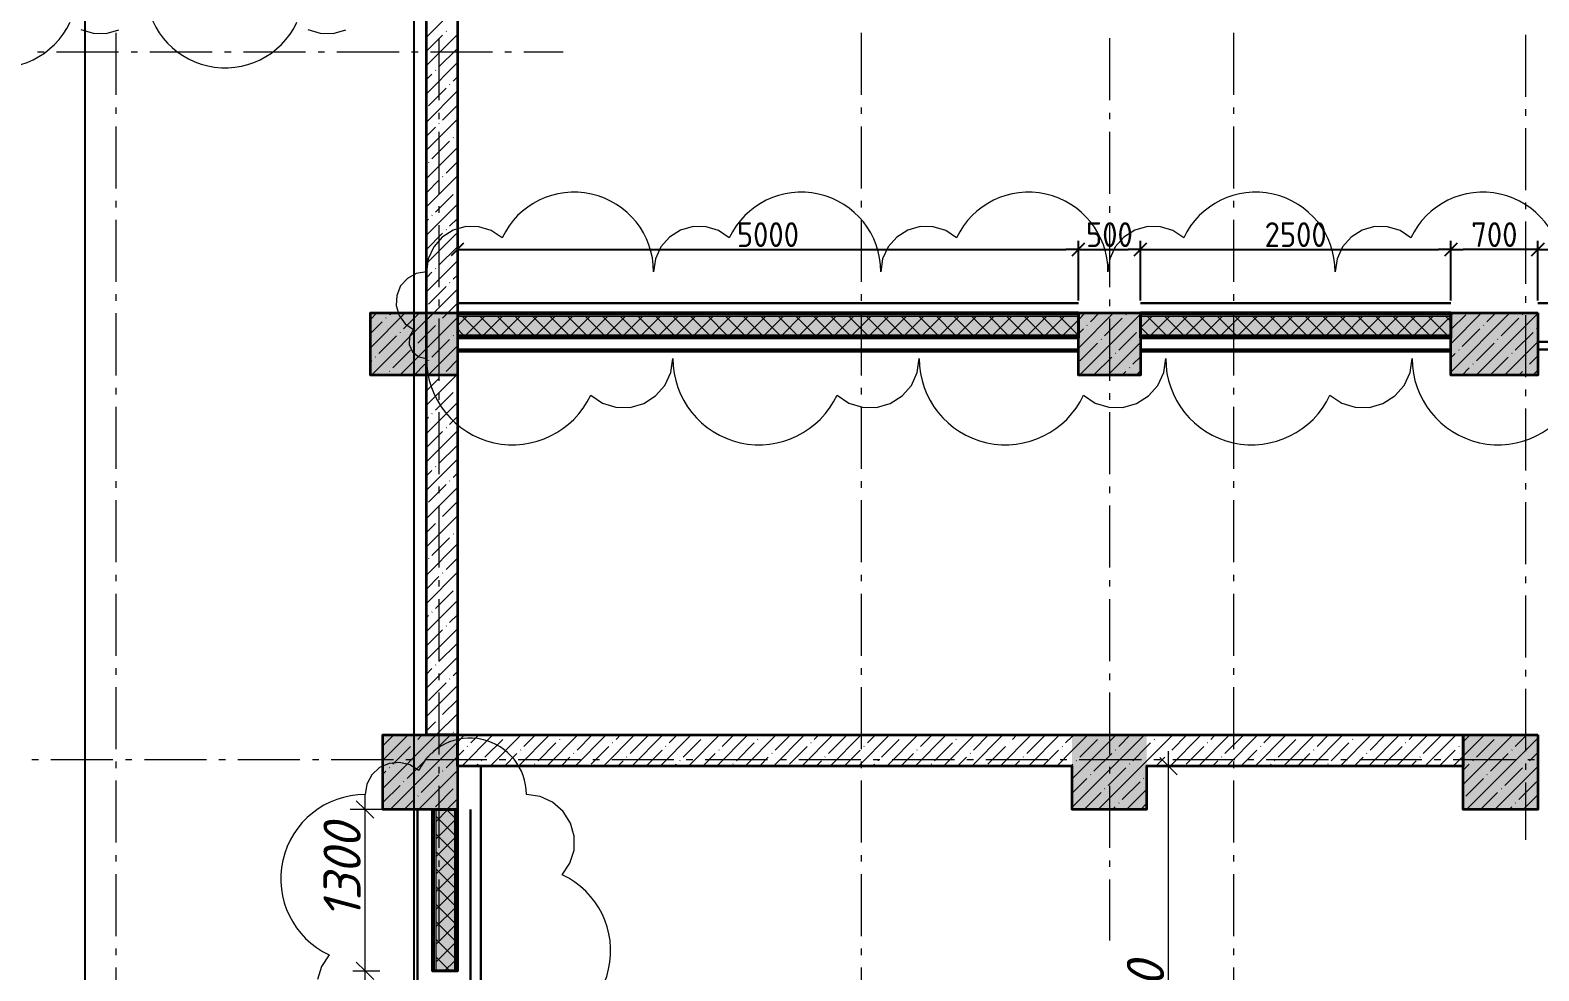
# Model space of a CAD drawing. Header units: millimetres. Extents: x -81576 to 1046824, y -248937 to 691537.
# Drawn here: x 120095 to 132244, y 662641 to 670219 of the extents above; entities that cross this region are included whole.
import ezdxf

# ---------------------------------------------------------------- set-up
doc = ezdxf.new("R2010")
doc.units = ezdxf.units.MM
for name, color, linetype, lineweight in [('0)', 6, 'Continuous', 30), ('0) расчет', 172, 'Continuous', 30), ('0) факт', 80, 'Continuous', 30), ('0.2) Шпаклевка подвала и баз и фин', 5, 'Continuous', 30)]:
    doc.layers.add(name, color=color, linetype=linetype, lineweight=lineweight)
doc.layers.add('PDF _Геометрия', color=7, linetype='Continuous', true_color=0x1d1d1d)
doc.layers.add('PDF _Сплошная заливка', color=7, linetype='Continuous', true_color=0xffffff)
doc.layers.add('PDF _Текст', color=7, linetype='Continuous')
doc.styles.add('PDF ISOCPEUR Italic', font='isocpeui.ttf')
doc.styles.add('СПДС', font='isocpeur.ttf', dxfattribs={"width": 0.9})
doc.dimstyles.new('Размера А3', dxfattribs={"dimtxt": 200, "dimasz": 100, "dimexe": 70, "dimexo": 100, "dimgap": 20, "dimtad": 1, "dimdec": 0, "dimrnd": 10, "dimzin": 0, "dimdsep": 46, "dimtxsty": 'СПДС', "dimblk": 'ARROWHEAD_6', "dimcen": 1, "dimclrd": 256, "dimclre": 256, "dimclrt": 256, "dimazin": 0, "dimtfac": 1, "dimtdec": 0, "dimtmove": 2, "dimatfit": 3, "dimfxl": 1, "dimtolj": 1, "dimtzin": 0, "dimarcsym": 0})

# ---------------------------------------------------------------- blocks, each defined once
blk = doc.blocks.new('ARROWHEAD_6')
at = {"color": 0, "linetype": 'Continuous'}
for p, q in [((0, 0), (-1, 0)), ((-0.5, -0.5), (0.5, 0.5))]:
    blk.add_line(p, q, dxfattribs=at)
blk = doc.blocks.new('*D2378')
at = {"lineweight": -2, "transparency": 16777216}
for p, q in [((123536, 668041), (123536, 668522)), ((123636, 668452), (128436, 668452)), ((128536, 668041), (128536, 668522))]:
    blk.add_line(p, q, dxfattribs=at)
at = {"layer": 'Defpoints', "color": 0, "transparency": 16777216}
for p in [(128536, 668452), (123536, 667941), (128536, 667941)]:
    blk.add_point(p, dxfattribs=at)
at = {"lineweight": -2, "transparency": 16777216, "xscale": 100, "yscale": 100, "zscale": 100, "rotation": 180}
blk.add_blockref('ARROWHEAD_6', (123536, 668452), dxfattribs=at)
at = {"lineweight": -2, "transparency": 16777216, "xscale": 100, "yscale": 100, "zscale": 100}
blk.add_blockref('ARROWHEAD_6', (128536, 668452), dxfattribs=at)
at = {"transparency": 16777216, "insert": (126036, 668572), "char_height": 200, "attachment_point": 5, "style": 'СПДС'}
blk.add_mtext('\\A1;5000', dxfattribs=at)
blk = doc.blocks.new('*D2379')
at = {"lineweight": -2, "transparency": 16777216}
for p, q in [((128536, 668041), (128536, 668522)), ((128636, 668452), (128936, 668452)), ((129036, 668041), (129036, 668522))]:
    blk.add_line(p, q, dxfattribs=at)
at = {"layer": 'Defpoints', "color": 0, "transparency": 16777216}
for p in [(129036, 668452), (128536, 667941), (129036, 667941)]:
    blk.add_point(p, dxfattribs=at)
at = {"lineweight": -2, "transparency": 16777216, "xscale": 100, "yscale": 100, "zscale": 100, "rotation": 180}
blk.add_blockref('ARROWHEAD_6', (128536, 668452), dxfattribs=at)
at = {"lineweight": -2, "transparency": 16777216, "xscale": 100, "yscale": 100, "zscale": 100}
blk.add_blockref('ARROWHEAD_6', (129036, 668452), dxfattribs=at)
at = {"transparency": 16777216, "insert": (128786, 668572), "char_height": 200, "attachment_point": 5, "style": 'СПДС'}
blk.add_mtext('\\A1;500', dxfattribs=at)
blk = doc.blocks.new('*D2380')
at = {"lineweight": -2, "transparency": 16777216}
for p, q in [((129036, 668041), (129036, 668522)), ((129136, 668452), (131436, 668452)), ((131536, 668041), (131536, 668522))]:
    blk.add_line(p, q, dxfattribs=at)
at = {"layer": 'Defpoints', "color": 0, "transparency": 16777216}
for p in [(131536, 668452), (129036, 667941), (131536, 667941)]:
    blk.add_point(p, dxfattribs=at)
at = {"lineweight": -2, "transparency": 16777216, "xscale": 100, "yscale": 100, "zscale": 100, "rotation": 180}
blk.add_blockref('ARROWHEAD_6', (129036, 668452), dxfattribs=at)
at = {"lineweight": -2, "transparency": 16777216, "xscale": 100, "yscale": 100, "zscale": 100}
blk.add_blockref('ARROWHEAD_6', (131536, 668452), dxfattribs=at)
at = {"transparency": 16777216, "insert": (130286, 668572), "char_height": 200, "attachment_point": 5, "style": 'СПДС'}
blk.add_mtext('\\A1;2500', dxfattribs=at)
blk = doc.blocks.new('*D2381')
at = {"lineweight": -2, "transparency": 16777216}
for p, q in [((131536, 668041), (131536, 668522)), ((132136, 668452), (131636, 668452)), ((132236, 668041), (132236, 668522))]:
    blk.add_line(p, q, dxfattribs=at)
at = {"layer": 'Defpoints', "color": 0, "transparency": 16777216}
for p in [(131536, 668452), (131536, 667941), (132236, 667941)]:
    blk.add_point(p, dxfattribs=at)
at = {"lineweight": -2, "transparency": 16777216, "xscale": 100, "yscale": 100, "zscale": 100, "rotation": 180}
blk.add_blockref('ARROWHEAD_6', (131536, 668452), dxfattribs=at)
at = {"lineweight": -2, "transparency": 16777216, "xscale": 100, "yscale": 100, "zscale": 100}
blk.add_blockref('ARROWHEAD_6', (132236, 668452), dxfattribs=at)
at = {"transparency": 16777216, "insert": (131886, 668572), "char_height": 200, "attachment_point": 5, "style": 'СПДС'}
blk.add_mtext('\\A1;700', dxfattribs=at)
blk = doc.blocks.new('*D2382')
at = {"lineweight": -2, "transparency": 16777216}
for p, q in [((132236, 668041), (132236, 668522)), ((135736, 668452), (132336, 668452)), ((135836, 668041), (135836, 668522))]:
    blk.add_line(p, q, dxfattribs=at)
at = {"layer": 'Defpoints', "color": 0, "transparency": 16777216}
for p in [(132236, 668452), (132236, 667941), (135836, 667941)]:
    blk.add_point(p, dxfattribs=at)
at = {"lineweight": -2, "transparency": 16777216, "xscale": 100, "yscale": 100, "zscale": 100, "rotation": 180}
blk.add_blockref('ARROWHEAD_6', (132236, 668452), dxfattribs=at)
at = {"lineweight": -2, "transparency": 16777216, "xscale": 100, "yscale": 100, "zscale": 100}
blk.add_blockref('ARROWHEAD_6', (135836, 668452), dxfattribs=at)
at = {"transparency": 16777216, "insert": (134036, 668572), "char_height": 200, "attachment_point": 5, "style": 'СПДС'}
blk.add_mtext('\\A1;3600', dxfattribs=at)

msp = doc.modelspace()

# ---------------------------------------------------------------- hatches: boundary and pattern name
at = {"layer": '0)', "transparency": 33554559}
for points in [[(128536, 667928.3), (128536, 667940.8), (123536, 667940.8), (123536, 667928.3)], [(128536, 667915.8), (128536, 667928.3), (123536, 667928.3), (123536, 667915.8)], [(128536, 667765.8), (128536, 667915.8), (123536, 667915.8), (123536, 667765.8)], [(131536, 667928.3), (131536, 667940.8), (129036, 667940.8), (129036, 667928.3)], [(131536, 667915.8), (131536, 667928.3), (129036, 667928.3), (129036, 667915.8)], [(131536, 667765.8), (131536, 667915.8), (129036, 667915.8), (129036, 667765.8)], [(128536, 667753.3), (128536, 667765.8), (123536, 667765.8), (123536, 667753.3)], [(128536, 667740.8), (128536, 667753.3), (123536, 667753.3), (123536, 667740.8)], [(129036, 667753.3), (131536, 667753.3), (131536, 667765.8), (129036, 667765.8)], [(131536, 667740.8), (131536, 667753.3), (129036, 667753.3), (129036, 667740.8)], [(123336, 662641.1), (123348.5, 662641.1), (123348.5, 663941.1), (123336, 663941.1)], [(123361, 662641.1), (123511, 662641.1), (123511, 663941.1), (123361, 663941.1)]]:
    msp.add_hatch(color=256, dxfattribs=at).paths.add_polyline_path(points)
at = {"layer": 'PDF _Сплошная заливка', "true_color": 0x636466, "transparency": 33554559}
for points in [[(122836, 667440.8), (123536, 667440.8), (123536, 667940.8), (122836, 667940.8)], [(128536, 667440.8), (129036, 667440.8), (129036, 667940.8), (128536, 667940.8)], [(131536, 667440.8), (132236, 667440.8), (132236, 667940.8), (131536, 667940.8)], [(122936, 663941.1), (123536, 663941.1), (123536, 664541.1), (122936, 664541.1)], [(128486, 663941.1), (129086, 663941.1), (129086, 664541.1), (128486, 664541.1)], [(131636, 663941.1), (132236, 663941.1), (132236, 664541.1), (131636, 664541.1)]]:
    msp.add_hatch(color=251, dxfattribs=at).paths.add_polyline_path(points)

# ---------------------------------------------------------------- linework, layer by layer
for points in [[(120536, 652191.1), (113350.8, 652191.1), (113350.8, 682240), (120536, 682240)], [(123187.6, 674513.1), (120536, 674513.1), (120536, 659941.1), (123187.6, 659941.1)]]:
    msp.add_lwpolyline(points, close=True)
at = {"layer": '0)', "lineweight": 40}
msp.add_lwpolyline([(123536, 667940.8), (128536, 667940.8), (128536, 667740.8), (123536, 667740.8)], dxfattribs=at)
at = {"layer": '0)', "lineweight": 9}
for points in [[(123536, 667928.3), (128536, 667928.3)], [(123536, 667915.8), (128536, 667915.8)], [(127675.2, 667915.8), (127825.2, 667765.8)], [(127858.2, 667915.8), (127708.2, 667765.8)], [(127816.7, 667915.8), (127966.7, 667765.8)], [(127999.6, 667915.8), (127849.6, 667765.8)], [(127958.1, 667915.8), (128108.1, 667765.8)], [(129036, 667928.3), (131536, 667928.3)], [(129036, 667915.8), (131536, 667915.8)], [(130645.1, 667915.8), (130795.1, 667765.8)], [(130828, 667915.8), (130678, 667765.8)], [(130786.5, 667915.8), (130936.5, 667765.8)], [(130969.4, 667915.8), (130819.4, 667765.8)], [(123536, 667765.8), (128536, 667765.8)], [(123536, 667740.8), (123536, 667753.3), (128536, 667753.3)], [(129036, 667765.8), (131536, 667765.8)], [(129036, 667753.3), (131536, 667753.3)], [(123348.5, 663941.1), (123348.5, 662641.1)], [(123361, 663941.1), (123361, 662641.1)], [(123511, 663941.1), (123511, 662641.1)], [(123523.5, 663941.1), (123523.5, 662641.1)], [(123511, 663427.2), (123361, 663277.2)], [(123386, 663377.8), (123386, 662886.2)], [(123361, 663320.5), (123511, 663170.5)], [(123511, 663285.7), (123361, 663135.7)], [(123361, 663179), (123511, 663029)], [(123511, 663144.3), (123361, 662994.3)], [(123361, 663037.6), (123511, 662887.6)], [(123511, 663002.9), (123361, 662852.9)], [(123361, 662896.2), (123511, 662746.2)], [(123511, 662861.5), (123361, 662711.5)], [(123361, 662754.8), (123474.7, 662641.1)], [(123511, 662720.1), (123432, 662641.1)]]:
    msp.add_lwpolyline(points, dxfattribs=at)
at = {"layer": '0)', "lineweight": 40}
for points in [[(129036, 667740.8), (129036, 667940.8), (131536, 667940.8), (131536, 667740.8)], [(123336, 663941.1), (123536, 663941.1), (123536, 662641.1), (123336, 662641.1)]]:
    msp.add_lwpolyline(points, close=True, dxfattribs=at)
at = {"layer": '0) расчет', "color": 1, "lineweight": 9}
for points in [[(119197.9, 670555.2, 0.8010903), (120416.2, 670282.8)], [(121025.3, 670555.2, 0.8010913), (122243.5, 670282.8)], [(132433.8, 668273.6, 0.80109), (131214.1, 668546.4), (131126.7, 668604.4), (131026.5, 668635.2), (130921.6, 668636.3), (130820.7, 668607.7), (130732.1, 668551.6), (130663.1, 668472.7), (130619.2, 668377.4), (130604.2, 668273.6, 0.8010896), (129384.5, 668546.4), (129297.1, 668604.4), (129196.9, 668635.2), (129092.1, 668636.3), (128991.2, 668607.7), (128902.6, 668551.6), (128833.5, 668472.7), (128789.7, 668377.4), (128774.7, 668273.6, 0.8010896), (127555, 668546.4), (127467.6, 668604.4), (127367.4, 668635.2), (127262.5, 668636.3), (127161.6, 668607.7), (127073, 668551.6), (127004, 668472.7), (126960.1, 668377.4), (126945.1, 668273.6, 0.8010896), (125725.4, 668546.4), (125638, 668604.4), (125537.8, 668635.2), (125432.9, 668636.3), (125332.1, 668607.7), (125243.5, 668551.6), (125174.4, 668472.7), (125130.6, 668377.4), (125115.5, 668273.6, 0.8010896), (123895.8, 668546.4), (123808.5, 668604.4), (123708.2, 668635.2), (123603.4, 668636.3), (123502.5, 668607.7), (123413.9, 668551.6), (123344.9, 668472.7), (123301, 668377.4), (123286, 668273.6), (123204.8, 668259.8), (123132.8, 668219.9), (123078.1, 668158.3), (123046.9, 668082.1), (123042.7, 667999.9), (123066, 667920.9), (123114.1, 667854.1), (123181.6, 667807), (123151, 667750.9), (123148.5, 667687.1), (123174.6, 667628.9), (123223.8, 667588.2), (123286, 667573.6, 0.8010874), (124609, 667277.8), (124703.7, 667214.9), (124812.5, 667181.5), (124926.2, 667180.2), (125035.6, 667211.3), (125131.7, 667272.2), (125206.6, 667357.8), (125254.2, 667461.1), (125270.5, 667573.6, 0.8010881), (126593.5, 667277.8), (126688.2, 667214.9), (126796.9, 667181.5), (126910.7, 667180.2), (127020.1, 667211.3), (127116.2, 667272.2), (127191.1, 667357.8), (127238.7, 667461.1), (127255, 667573.6, 0.8010874), (128577.9, 667277.8), (128672.7, 667214.9), (128781.4, 667181.5), (128895.2, 667180.2), (129004.6, 667211.3), (129100.7, 667272.2), (129175.6, 667357.8), (129223.1, 667461.1), (129239.4, 667573.6, 0.8010881), (130562.4, 667277.8), (130657.2, 667214.9), (130765.9, 667181.5), (130879.6, 667180.2), (130989, 667211.3), (131085.2, 667272.2), (131160.1, 667357.8), (131207.6, 667461.1), (131223.9, 667573.6, 0.8010872), (132546.9, 667277.8)], [(124091.7, 662123.6, 0.8010899), (124380.5, 663415.3), (124441.9, 663507.8), (124474.6, 663613.9), (124475.8, 663725), (124445.4, 663831.8), (124386, 663925.6), (124302.5, 663998.8), (124201.6, 664045.2), (124091.7, 664061.1, 0.8010898), (123225, 664254.9), (123153.2, 664300.5), (123070.5, 664320.4), (122985.8, 664312.6), (122908.1, 664277.9), (122845.8, 664220), (122805.6, 664145), (122791.7, 664061.1, 0.8010867), (122502.8, 662769.4), (122441.4, 662676.9), (122408.8, 662570.8)]]:
    msp.add_lwpolyline(points, format="xyb", dxfattribs=at)
for points in [[(120503.4, 670224.9), (120603.5, 670194.1), (120708.3, 670193), (120809, 670221.6)], [(122330.7, 670224.9), (122430.8, 670194.1), (122535.6, 670193), (122636.3, 670221.6)]]:
    msp.add_lwpolyline(points, dxfattribs=at)
at = {"layer": '0) расчет'}
for points in [[(123536, 667631.3), (128536, 667631.3)], [(129036, 667631.3), (131536, 667631.3)], [(132236, 667708.7), (135836.2, 667708.7), (135836.2, 664541.1), (138486, 664541.1)], [(123724.9, 659941.1), (123724.9, 664291.1)]]:
    msp.add_lwpolyline(points, dxfattribs=at)
at = {"layer": '0) факт'}
for points in [[(123536, 667631.3), (128536, 667631.3)], [(129036, 667631.3), (131536, 667631.3)], [(132236, 667708.7), (135836.2, 667708.7), (135836.2, 664541.1), (138486, 664541.1)], [(123724.9, 659941.1), (123724.9, 664291.1)]]:
    msp.add_lwpolyline(points, dxfattribs=at)
at = {"layer": '0.2) Шпаклевка подвала и баз и фин'}
for p, q in [((135836.2, 668018.6), (132236, 668018.6)), ((135569.2, 667646.6), (132236, 667646.6))]:
    msp.add_line(p, q, dxfattribs=at)
for points in [[(128536, 668018.6), (123536, 668018.6)], [(131536, 668018.6), (129036, 668018.6)], [(128536, 667646.6), (123536, 667646.6)], [(131536, 667646.6), (129036, 667646.6)], [(123213.8, 663941.1), (123213.8, 659941.1)], [(123640.7, 663941.1), (123640.7, 659941.1)]]:
    msp.add_lwpolyline(points, dxfattribs=at)
at = {"layer": 'PDF _Геометрия', "color": 7, "lineweight": 35}
for points in [[(123536, 667740.8), (123536, 664541.1), (123286, 664541.1), (123286, 674491.1), (120966, 674491.1), (120966, 674741.1), (120966, 682191.1), (105386, 682191.1)], [(123536, 672941.1), (123536, 667940.8), (123536, 667440.8), (122836, 667440.8), (122836, 667940.8), (123536, 667940.8)]]:
    msp.add_lwpolyline(points, dxfattribs=at)
at = {"layer": 'PDF _Геометрия', "lineweight": 9}
for points in [[(123536, 670413.6), (123286, 670163.6)], [(123536, 670185.5), (123286, 669935.5)], [(123415.7, 670179.3), (123286, 670049.6)], [(123446.6, 670210.2), (123444.2, 670207.8)], [(123529.7, 670065.2), (123387.2, 669922.7)], [(123536, 669957.4), (123286, 669707.4)], [(123330.1, 669865.6), (123286, 669821.5)], [(123361, 669896.5), (123358.7, 669894.2)], [(123475.1, 669782.5), (123472.7, 669780.1)], [(123536, 669843.4), (123501.2, 669808.6)], [(123536, 669729.3), (123286, 669479.3)], [(123444.2, 669751.6), (123301.6, 669609)], [(123536, 669615.3), (123415.7, 669495)], [(123536, 669501.2), (123286, 669251.2)], [(123358.7, 669438), (123286, 669365.3)], [(123389.5, 669468.8), (123387.2, 669466.5)], [(123472.7, 669323.9), (123330.1, 669181.3)], [(123503.6, 669354.8), (123501.2, 669352.4)], [(123536, 669387.2), (123529.7, 669380.9)], [(123536, 669273.1), (123286, 669023.1)], [(123304, 669155.2), (123301.6, 669152.8)], [(123536, 669159.1), (123444.2, 669067.3)], [(123536, 669045.1), (123286, 668795.1)], [(123387.2, 669010.3), (123286, 668909.1)], [(123418, 669041.2), (123415.7, 669038.8)], [(123532.1, 668927.1), (123529.7, 668924.7)], [(123536, 668817), (123286, 668567)], [(123501.2, 668896.2), (123358.7, 668753.7)], [(123301.6, 668696.6), (123286, 668681)], [(123332.5, 668727.5), (123330.1, 668725.1)], [(123536, 668702.9), (123472.7, 668639.6)], [(123536, 668588.9), (123286, 668338.9)], [(123415.7, 668582.6), (123286, 668452.9)], [(123446.6, 668613.5), (123444.2, 668611.1)], [(123529.7, 668468.5), (123387.2, 668326)], [(123536, 668360.8), (123286, 668110.8)], [(123330.1, 668268.9), (123286, 668224.8)], [(123361, 668299.8), (123358.7, 668297.5)], [(123536, 668246.7), (123501.2, 668211.9)], [(123536, 668132.7), (123286, 667882.7)], [(123444.2, 668154.9), (123301.6, 668012.3)], [(123475.1, 668185.8), (123472.7, 668183.4)], [(123536, 668018.6), (123415.7, 667898.3), (123458.1, 667940.8)], [(122887.9, 667940.8), (122836, 667888.9)], [(123116, 667940.8), (122836, 667660.8)], [(122931, 667869.8), (122836, 667774.8)], [(123344.1, 667940.8), (122844.1, 667440.8)], [(122961.8, 667900.7), (122959.5, 667898.3)], [(123002, 667940.8), (122988, 667926.8)], [(123072.2, 667440.8), (123536, 667904.6), (123286, 667654.6)], [(123230.1, 667940.8), (123102, 667812.8)], [(123216.1, 667698.7), (123358.7, 667841.3), (123286, 667768.6)], [(123615.5, 667915.8), (123536, 667836.2)], [(123574, 667915.8), (123724, 667765.8)], [(123757, 667915.8), (123607, 667765.8)], [(123715.4, 667915.8), (123865.5, 667765.8)], [(123898.4, 667915.8), (123748.4, 667765.8)], [(123856.9, 667915.8), (124006.9, 667765.8)], [(124039.8, 667915.8), (123889.8, 667765.8)], [(123998.3, 667915.8), (124148.3, 667765.8)], [(124181.2, 667915.8), (124031.2, 667765.8)], [(124139.7, 667915.8), (124289.7, 667765.8)], [(124322.6, 667915.8), (124172.6, 667765.8)], [(124281.1, 667915.8), (124431.1, 667765.8)], [(124464.1, 667915.8), (124314.1, 667765.8)], [(124422.6, 667915.8), (124572.6, 667765.8)], [(124605.5, 667915.8), (124455.5, 667765.8)], [(124564, 667915.8), (124714, 667765.8)], [(124746.9, 667915.8), (124596.9, 667765.8)], [(124705.4, 667915.8), (124855.4, 667765.8)], [(124888.3, 667915.8), (124738.3, 667765.8)], [(124846.8, 667915.8), (124996.8, 667765.8)], [(125029.7, 667915.8), (124879.7, 667765.8)], [(124988.2, 667915.8), (125138.2, 667765.8)], [(125171.2, 667915.8), (125021.2, 667765.8)], [(125129.7, 667915.8), (125279.7, 667765.8)], [(125312.6, 667915.8), (125162.6, 667765.8)], [(125271.1, 667915.8), (125421.1, 667765.8)], [(125454, 667915.8), (125304, 667765.8)], [(125412.5, 667915.8), (125562.5, 667765.8)], [(125595.4, 667915.8), (125445.4, 667765.8)], [(125553.9, 667915.8), (125703.9, 667765.8)], [(125736.9, 667915.8), (125586.9, 667765.8)], [(125695.3, 667915.8), (125845.4, 667765.8)], [(125878.3, 667915.8), (125728.3, 667765.8)], [(125836.8, 667915.8), (125986.8, 667765.8)], [(126019.7, 667915.8), (125869.7, 667765.8)], [(125978.2, 667915.8), (126128.2, 667765.8)], [(126161.1, 667915.8), (126011.1, 667765.8)], [(126119.6, 667915.8), (126269.6, 667765.8)], [(126302.5, 667915.8), (126152.5, 667765.8)], [(126261, 667915.8), (126411, 667765.8)], [(126444, 667915.8), (126294, 667765.8)], [(126402.5, 667915.8), (126552.5, 667765.8)], [(126585.4, 667915.8), (126435.4, 667765.8)], [(126543.9, 667915.8), (126693.9, 667765.8)], [(126726.8, 667915.8), (126576.8, 667765.8)], [(126685.3, 667915.8), (126835.3, 667765.8)], [(126868.2, 667915.8), (126718.2, 667765.8)], [(126826.7, 667915.8), (126976.7, 667765.8)], [(127009.6, 667915.8), (126859.6, 667765.8)], [(126968.1, 667915.8), (127118.1, 667765.8)], [(127151.1, 667915.8), (127001.1, 667765.8)], [(127109.6, 667915.8), (127259.6, 667765.8)], [(127292.5, 667915.8), (127142.5, 667765.8)], [(127251, 667915.8), (127401, 667765.8)], [(127433.9, 667915.8), (127283.9, 667765.8)], [(127392.4, 667915.8), (127542.4, 667765.8)], [(127575.3, 667915.8), (127425.3, 667765.8)], [(127533.8, 667915.8), (127683.8, 667765.8)], [(127716.8, 667915.8), (127566.8, 667765.8)], [(128141, 667915.8), (127991, 667765.8)], [(128099.5, 667915.8), (128249.5, 667765.8)], [(128282.4, 667915.8), (128132.4, 667765.8)], [(128240.9, 667915.8), (128390.9, 667765.8)], [(128423.9, 667915.8), (128273.9, 667765.8)], [(128382.4, 667915.8), (128532.4, 667765.8)], [(128536, 667886.5), (128415.3, 667765.8)], [(128523.8, 667915.8), (128536, 667903.5)], [(128590.4, 667940.8), (128536, 667886.4)], [(128818.5, 667940.8), (128536, 667658.3)], [(129036, 667930.2), (128546.6, 667440.8)], [(128607.3, 667843.6), (128604.9, 667841.3)], [(128704.4, 667940.8), (128633.4, 667869.8)], [(128890, 667898.3), (128747.5, 667755.7)], [(128920.9, 667929.2), (128918.6, 667926.8)], [(129131, 667915.8), (129036, 667820.8)], [(129089.5, 667915.8), (129239.5, 667765.8)], [(129272.4, 667915.8), (129122.4, 667765.8)], [(129230.9, 667915.8), (129380.9, 667765.8)], [(129413.8, 667915.8), (129263.8, 667765.8)], [(129372.3, 667915.8), (129522.3, 667765.8)], [(129555.2, 667915.8), (129405.2, 667765.8)], [(129513.7, 667915.8), (129663.7, 667765.8)], [(129696.7, 667915.8), (129546.7, 667765.8)], [(129655.1, 667915.8), (129805.1, 667765.8)], [(129838.1, 667915.8), (129688.1, 667765.8)], [(129796.6, 667915.8), (129946.6, 667765.8)], [(129979.5, 667915.8), (129829.5, 667765.8)], [(129938, 667915.8), (130088, 667765.8)], [(130120.9, 667915.8), (129970.9, 667765.8)], [(130079.4, 667915.8), (130229.4, 667765.8)], [(130262.3, 667915.8), (130112.3, 667765.8)], [(130220.8, 667915.8), (130370.8, 667765.8)], [(130403.8, 667915.8), (130253.8, 667765.8)], [(130362.3, 667915.8), (130512.3, 667765.8)], [(130545.2, 667915.8), (130395.2, 667765.8)], [(130503.7, 667915.8), (130653.7, 667765.8)], [(130686.6, 667915.8), (130536.6, 667765.8)], [(130927.9, 667915.8), (131077.9, 667765.8)], [(131110.9, 667915.8), (130960.9, 667765.8)], [(131069.4, 667915.8), (131219.4, 667765.8)], [(131252.3, 667915.8), (131102.3, 667765.8)], [(131210.8, 667915.8), (131360.8, 667765.8)], [(131393.7, 667915.8), (131243.7, 667765.8)], [(131352.2, 667915.8), (131502.2, 667765.8)], [(131535.1, 667915.8), (131385.1, 667765.8)], [(131493.6, 667915.8), (131536, 667873.4)], [(131555.6, 667940.8), (131536, 667921.1)], [(131783.7, 667940.8), (131536, 667693)], [(132011.8, 667940.8), (131536, 667464.9)], [(131655.7, 667926.8), (131536, 667807.1)], [(132236, 667936.8), (131739.9, 667440.8)], [(131800.7, 667843.6), (131798.3, 667841.3)], [(131897.8, 667940.8), (131826.8, 667869.8)], [(132083.4, 667898.3), (131940.9, 667755.7)], [(132114.3, 667929.2), (132111.9, 667926.8)], [(123045, 667755.7), (122902.5, 667613.2)], [(123075.9, 667786.6), (123073.5, 667784.2)], [(123536, 667812.4), (123582.6, 667765.8)], [(128576.4, 667812.8), (128536, 667772.3)], [(128721.3, 667729.6), (128719, 667727.2)], [(129004.1, 667784.2), (128861.5, 667641.7)], [(129035, 667815.1), (129032.6, 667812.8)], [(129036, 667827.8), (129098, 667765.8)], [(131536, 667775.2), (131526.6, 667765.8)], [(131769.8, 667812.8), (131627.2, 667670.2)], [(131914.7, 667729.6), (131912.3, 667727.2)], [(132197.5, 667784.2), (132054.9, 667641.7)], [(132228.4, 667815.1), (132226, 667812.8)], [(123159.1, 667641.7), (123016.5, 667499.1)], [(123189.9, 667672.6), (123187.6, 667670.2)], [(123300.3, 667440.8), (123536, 667676.5), (123286, 667426.5)], [(128690.5, 667698.7), (128547.9, 667556.1)], [(129036, 667702.1), (128774.7, 667440.8)], [(128835.4, 667615.5), (128833, 667613.2)], [(131570.2, 667613.2), (131536, 667579)], [(131601.1, 667644), (131598.7, 667641.7)], [(131883.8, 667698.7), (131741.3, 667556.1)], [(132236, 667708.7), (131968, 667440.8)], [(132028.8, 667615.5), (132026.4, 667613.2)], [(132236, 667594.7), (132169, 667527.6)], [(122845.4, 667556.1), (122836, 667546.7)], [(122876.3, 667587), (122873.9, 667584.7)], [(122990.4, 667473), (122988, 667470.6)], [(123273.1, 667527.6), (123186.2, 667440.8)], [(128804.5, 667584.7), (128661.9, 667442.1)], [(128918.6, 667470.6), (128888.7, 667440.8)], [(128949.4, 667501.5), (128947.1, 667499.1)], [(129036, 667588), (128975.6, 667527.6)], [(129036, 667474), (129002.8, 667440.8)], [(131684.3, 667499.1), (131625.9, 667440.8)], [(131715.1, 667530), (131712.8, 667527.6)], [(131997.9, 667584.7), (131855.3, 667442.1)], [(132111.9, 667470.6), (132082.1, 667440.8)], [(132142.8, 667501.5), (132140.4, 667499.1)], [(132236, 667480.6), (132196.1, 667440.8)], [(122959.5, 667442.1), (122958.1, 667440.8)], [(123528.4, 667440.8), (123536, 667448.4), (123286, 667198.4)], [(123387.2, 667413.6), (123286, 667312.4)], [(123501.2, 667299.5), (123358.7, 667157)], [(123532.1, 667330.4), (123529.7, 667328)], [(123536, 667220.3), (123286, 666970.3)], [(123332.5, 667130.8), (123330.1, 667128.5)], [(123536, 667106.2), (123472.7, 667042.9)], [(123301.6, 667099.9), (123286, 667084.3)], [(123536, 666992.2), (123286, 666742.2)], [(123415.7, 666985.9), (123286, 666856.2)], [(123446.6, 667016.8), (123444.2, 667014.4)], [(123529.7, 666871.8), (123387.2, 666729.3)], [(123536, 666764.1), (123286, 666514.1)], [(123330.1, 666672.3), (123286, 666628.1)], [(123361, 666703.1), (123358.7, 666700.8)], [(123536, 666650), (123501.2, 666615.2)], [(123536, 666536), (123286, 666286)], [(123444.2, 666558.2), (123301.6, 666415.6)], [(123475.1, 666589.1), (123472.7, 666586.7)], [(123536, 666421.9), (123415.7, 666301.6)], [(123536, 666307.9), (123286, 666057.9)], [(123389.5, 666275.5), (123387.2, 666273.1)], [(123358.7, 666244.6), (123286, 666171.9)], [(123503.6, 666161.4), (123501.2, 666159)], [(123536, 666193.8), (123529.7, 666187.5)], [(123536, 666079.8), (123286, 665829.8)], [(123472.7, 666130.5), (123330.1, 665988)], [(123304, 665961.8), (123301.6, 665959.5)], [(123536, 665965.7), (123444.2, 665873.9)], [(123536, 665851.7), (123286, 665601.7)], [(123387.2, 665816.9), (123286, 665715.7)], [(123418, 665847.8), (123415.7, 665845.4)], [(123501.2, 665702.8), (123358.7, 665560.3)], [(123532.1, 665733.7), (123529.7, 665731.4)], [(123536, 665623.6), (123286, 665373.6)], [(123332.5, 665534.1), (123330.1, 665531.8)], [(123301.6, 665503.3), (123286, 665487.6)], [(123446.6, 665420.1), (123444.2, 665417.7)], [(123536, 665509.5), (123472.7, 665446.2)], [(123536, 665395.5), (123286, 665145.5)], [(123415.7, 665389.2), (123286, 665259.5)], [(123536, 665167.4), (123286, 664917.4)], [(123529.7, 665275.2), (123387.2, 665132.6)], [(123330.1, 665075.6), (123286, 665031.4)], [(123361, 665106.5), (123358.7, 665104.1)], [(123536, 665053.3), (123501.2, 665018.5)], [(123536, 664939.3), (123286, 664689.3)], [(123444.2, 664961.5), (123301.6, 664819)], [(123475.1, 664992.4), (123472.7, 664990)], [(123536, 664825.2), (123415.7, 664704.9)], [(123536, 664711.2), (123365.9, 664541.1), (122936, 664111.2)], [(123389.5, 664678.8), (123387.2, 664676.4)], [(123358.7, 664647.9), (123286, 664575.2)], [(123503.6, 664564.7), (123501.2, 664562.3)], [(123536, 664597.1), (123529.7, 664590.9)], [(123137.8, 664541.1), (122936, 664339.3)], [(123023.8, 664541.1), (122936, 664453.3)], [(123594, 664541.1), (123536, 664483.1), (122994, 663941.1)], [(123159.1, 664448.3), (123016.5, 664305.7)], [(123189.9, 664479.2), (123187.6, 664476.8)], [(123251.9, 664541.1), (123216.1, 664505.3)], [(123472.7, 664533.8), (123330.1, 664391.3)], [(123822.1, 664541.1), (123572.1, 664291.1)], [(123617.6, 664450.7), (123615.3, 664448.3)], [(123708.1, 664541.1), (123643.8, 664476.8)], [(123900.4, 664505.3), (123757.8, 664362.8)], [(124050.2, 664541.1), (123800.2, 664291.1)], [(123931.3, 664536.2), (123928.9, 664533.8)], [(124278.3, 664541.1), (124028.3, 664291.1)], [(124164.3, 664541.1), (124071.5, 664448.3)], [(124328.1, 664476.8), (124185.5, 664334.2)], [(124506.4, 664541.1), (124256.4, 664291.1)], [(124359, 664507.7), (124356.6, 664505.3)], [(124392.4, 664541.1), (124385.1, 664533.8)], [(124734.5, 664541.1), (124484.5, 664291.1)], [(124620.5, 664541.1), (124499.1, 664419.8)], [(124755.8, 664448.3), (124613.2, 664305.7)], [(124962.6, 664541.1), (124712.6, 664291.1)], [(124786.6, 664479.2), (124784.3, 664476.8)], [(124848.6, 664541.1), (124812.8, 664505.3)], [(125069.4, 664533.8), (124926.8, 664391.3)], [(125190.7, 664541.1), (124940.7, 664291.1)], [(125418.8, 664541.1), (125168.8, 664291.1)], [(125214.3, 664450.7), (125212, 664448.3)], [(125304.8, 664541.1), (125240.5, 664476.8)], [(125497.1, 664505.3), (125354.5, 664362.8)], [(125646.9, 664541.1), (125396.9, 664291.1)], [(125528, 664536.2), (125525.6, 664533.8)], [(125875, 664541.1), (125625, 664291.1)], [(125761, 664541.1), (125668.1, 664448.3)], [(125924.8, 664476.8), (125782.2, 664334.2)], [(126103.1, 664541.1), (125853.1, 664291.1)], [(125955.6, 664507.7), (125953.3, 664505.3)], [(125989.1, 664541.1), (125981.8, 664533.8)], [(126331.2, 664541.1), (126081.2, 664291.1)], [(126217.2, 664541.1), (126095.8, 664419.8)], [(126352.4, 664448.3), (126209.9, 664305.7)], [(126559.3, 664541.1), (126309.3, 664291.1)], [(126383.3, 664479.2), (126381, 664476.8)], [(126445.3, 664541.1), (126409.5, 664505.3)], [(126666.1, 664533.8), (126523.5, 664391.3)], [(126787.4, 664541.1), (126537.4, 664291.1)], [(127015.5, 664541.1), (126765.5, 664291.1)], [(126811, 664450.7), (126808.6, 664448.3)], [(126901.5, 664541.1), (126837.2, 664476.8)], [(127093.8, 664505.3), (126951.2, 664362.8)], [(127243.6, 664541.1), (126993.6, 664291.1)], [(127124.6, 664536.2), (127122.3, 664533.8)], [(127471.7, 664541.1), (127221.7, 664291.1)], [(127357.6, 664541.1), (127264.8, 664448.3)], [(127521.5, 664476.8), (127378.9, 664334.2)], [(127699.8, 664541.1), (127449.8, 664291.1)], [(127552.3, 664507.7), (127550, 664505.3)], [(127585.7, 664541.1), (127578.5, 664533.8)], [(127927.9, 664541.1), (127677.9, 664291.1)], [(127813.8, 664541.1), (127692.5, 664419.8)], [(127949.1, 664448.3), (127806.6, 664305.7)], [(128156, 664541.1), (127906, 664291.1)], [(127980, 664479.2), (127977.6, 664476.8)], [(128041.9, 664541.1), (128006.2, 664505.3)], [(128262.8, 664533.8), (128120.2, 664391.3)], [(128384.1, 664541.1), (128134.1, 664291.1)], [(128612.2, 664541.1), (128486, 664414.9), (128362.2, 664291.1)], [(128407.7, 664450.7), (128405.3, 664448.3)], [(128498.1, 664541.1), (128486, 664529), (128433.8, 664476.8)], [(128840.3, 664541.1), (128486, 664186.8)], [(129068.4, 664541.1), (128486, 663958.7)], [(128690.5, 664505.3), (128547.9, 664362.8)], [(129296.5, 664541.1), (129086, 664330.6), (128696.5, 663941.1)], [(128721.3, 664536.2), (128719, 664533.8)], [(128954.3, 664541.1), (128861.5, 664448.3)], [(129118.1, 664476.8), (129086, 664444.7), (128975.6, 664334.2)], [(129149, 664507.7), (129146.7, 664505.3)], [(129182.4, 664541.1), (129175.2, 664533.8)], [(129524.6, 664541.1), (129274.6, 664291.1)], [(129410.5, 664541.1), (129289.2, 664419.8)], [(129545.8, 664448.3), (129403.3, 664305.7)], [(129752.7, 664541.1), (129502.7, 664291.1)], [(129576.7, 664479.2), (129574.3, 664476.8)], [(129638.6, 664541.1), (129602.9, 664505.3)], [(129859.5, 664533.8), (129716.9, 664391.3)], [(129980.8, 664541.1), (129730.8, 664291.1)], [(130208.9, 664541.1), (129958.9, 664291.1)], [(130004.4, 664450.7), (130002, 664448.3)], [(130094.8, 664541.1), (130030.5, 664476.8)], [(130287.1, 664505.3), (130144.6, 664362.8)], [(130437, 664541.1), (130187, 664291.1)], [(130318, 664536.2), (130315.7, 664533.8)], [(130665.1, 664541.1), (130415.1, 664291.1)], [(130551, 664541.1), (130458.2, 664448.3)], [(130714.8, 664476.8), (130572.3, 664334.2)], [(130893.2, 664541.1), (130643.2, 664291.1)], [(130745.7, 664507.7), (130743.3, 664505.3)], [(130779.1, 664541.1), (130771.9, 664533.8)], [(131121.3, 664541.1), (130871.3, 664291.1)], [(131007.2, 664541.1), (130885.9, 664419.8)], [(131142.5, 664448.3), (131000, 664305.7)], [(131349.4, 664541.1), (131099.4, 664291.1)], [(131173.4, 664479.2), (131171, 664476.8)], [(131235.3, 664541.1), (131199.5, 664505.3)], [(131456.2, 664533.8), (131313.6, 664391.3)], [(131577.5, 664541.1), (131327.5, 664291.1)], [(131805.6, 664541.1), (131636, 664371.5), (131555.6, 664291.1)], [(131601.1, 664450.7), (131598.7, 664448.3)], [(131691.5, 664541.1), (131636, 664485.6), (131627.2, 664476.8)], [(132033.7, 664541.1), (131636, 664143.4)], [(132236, 664515.3), (131661.8, 663941.1)], [(131883.8, 664505.3), (131741.3, 664362.8)], [(131914.7, 664536.2), (131912.3, 664533.8)], [(132147.7, 664541.1), (132054.9, 664448.3)], [(123273.1, 664334.2), (123130.6, 664191.7)], [(123304, 664365.1), (123301.6, 664362.8)], [(123586.7, 664419.8), (123536, 664369), (123444.2, 664277.2)], [(123731.7, 664336.6), (123729.3, 664334.2)], [(124014.4, 664391.3), (123914.3, 664291.1)], [(124045.3, 664422.2), (124042.9, 664419.8)], [(124442.1, 664362.8), (124370.5, 664291.1)], [(124473, 664393.6), (124470.6, 664391.3)], [(124869.8, 664334.2), (124826.7, 664291.1)], [(124900.7, 664365.1), (124898.3, 664362.8)], [(125183.4, 664419.8), (125054.8, 664291.1)], [(125328.4, 664336.6), (125326, 664334.2)], [(125611.1, 664391.3), (125511, 664291.1)], [(125642, 664422.2), (125639.6, 664419.8)], [(126038.8, 664362.8), (125967.2, 664291.1)], [(126069.7, 664393.6), (126067.3, 664391.3)], [(126466.5, 664334.2), (126423.4, 664291.1)], [(126497.4, 664365.1), (126495, 664362.8)], [(126780.1, 664419.8), (126651.5, 664291.1)], [(126925.1, 664336.6), (126922.7, 664334.2)], [(127207.8, 664391.3), (127107.6, 664291.1)], [(127238.7, 664422.2), (127236.3, 664419.8)], [(127635.5, 664362.8), (127563.8, 664291.1)], [(127666.4, 664393.6), (127664, 664391.3)], [(128063.2, 664334.2), (128020, 664291.1)], [(128094.1, 664365.1), (128091.7, 664362.8)], [(128376.8, 664419.8), (128248.1, 664291.1)], [(128521.8, 664336.6), (128519.4, 664334.2)], [(128804.5, 664391.3), (128661.9, 664248.7)], [(128835.4, 664422.2), (128833, 664419.8)], [(129232.2, 664362.8), (129160.5, 664291.1)], [(129263.1, 664393.6), (129260.7, 664391.3)], [(129659.9, 664334.2), (129616.7, 664291.1)], [(129690.8, 664365.1), (129688.4, 664362.8)], [(129973.5, 664419.8), (129844.8, 664291.1)], [(130118.4, 664336.6), (130116.1, 664334.2)], [(130401.2, 664391.3), (130301, 664291.1)], [(130432.1, 664422.2), (130429.7, 664419.8)], [(130828.9, 664362.8), (130757.2, 664291.1)], [(130859.8, 664393.6), (130857.4, 664391.3)], [(131256.6, 664334.2), (131213.4, 664291.1)], [(131287.4, 664365.1), (131285.1, 664362.8)], [(131570.2, 664419.8), (131441.5, 664291.1)], [(131715.1, 664336.6), (131712.8, 664334.2)], [(131997.9, 664391.3), (131855.3, 664248.7)], [(132028.8, 664422.2), (132026.4, 664419.8)], [(132236, 664401.3), (132169, 664334.2)], [(122959.5, 664248.7), (122936, 664225.2)], [(122990.4, 664279.6), (122988, 664277.2)], [(123536, 664255), (123222.1, 663941.1)], [(123387.2, 664220.2), (123244.6, 664077.6)], [(123418, 664251.1), (123415.7, 664248.7)], [(123700.8, 664305.7), (123686.2, 664291.1)], [(124159.4, 664308.1), (124157, 664305.7)], [(125297.5, 664305.7), (125282.9, 664291.1)], [(125756.1, 664308.1), (125753.7, 664305.7)], [(126894.2, 664305.7), (126879.6, 664291.1)], [(127352.7, 664308.1), (127350.4, 664305.7)], [(128490.9, 664305.7), (128486, 664300.9), (128476.2, 664291.1)], [(128604.9, 664191.7), (128486, 664072.8)], [(128635.8, 664222.6), (128633.4, 664220.2)], [(128918.6, 664277.2), (128776, 664134.7)], [(128949.4, 664308.1), (128947.1, 664305.7)], [(129063.5, 664194.1), (129061.1, 664191.7)], [(130087.6, 664305.7), (130072.9, 664291.1)], [(130546.1, 664308.1), (130543.8, 664305.7)], [(131684.3, 664305.7), (131636, 664257.5)], [(131798.3, 664191.7), (131655.7, 664049.1)], [(131829.2, 664222.6), (131826.8, 664220.2)], [(132236, 664287.2), (131889.9, 663941.1)], [(132111.9, 664277.2), (131969.4, 664134.7)], [(132142.8, 664308.1), (132140.4, 664305.7)], [(123073.5, 664134.7), (122936, 663997.1)], [(123104.4, 664165.5), (123102, 664163.2)], [(123501.2, 664106.1), (123358.7, 663963.6)], [(123532.1, 664137), (123529.7, 664134.7)], [(128719, 664077.6), (128582.4, 663941.1)], [(128749.9, 664108.5), (128747.5, 664106.1)], [(129032.6, 664163.2), (128890, 664020.6)], [(129086, 664102.5), (128924.6, 663941.1)], [(131912.3, 664077.6), (131775.8, 663941.1)], [(131943.2, 664108.5), (131940.9, 664106.1)], [(132226, 664163.2), (132083.4, 664020.6)], [(123187.6, 664020.6), (123108.1, 663941.1)], [(123218.5, 664051.5), (123216.1, 664049.1)], [(123536, 664026.9), (123450.2, 663941.1)], [(128833, 663963.6), (128810.5, 663941.1)], [(128863.9, 663994.5), (128861.5, 663992.1)], [(129086, 663988.5), (129038.6, 663941.1)], [(132026.4, 663963.6), (132003.9, 663941.1)], [(132057.3, 663994.5), (132054.9, 663992.1)], [(132236, 664059.1), (132118, 663941.1)], [(132236, 663945.1), (132232, 663941.1)], [(123459.3, 663941.1), (123361, 663842.8)], [(123361, 663886.2), (123511, 663736.2)], [(123511, 663851.4), (123361, 663701.4)], [(123447.5, 663941.1), (123511, 663877.6)], [(123361, 663744.7), (123511, 663594.7)], [(123511, 663710), (123361, 663560)], [(123361, 663603.3), (123511, 663453.3)], [(123511, 663568.6), (123361, 663418.6)], [(123361, 663461.9), (123511, 663311.9)]]:
    msp.add_lwpolyline(points, dxfattribs=at)
at = {"layer": 'PDF _Геометрия', "color": 7, "lineweight": 9}
for points in [[(120786, 670197), (120786, 669697)], [(123386, 670154.1), (123386, 669654.1)], [(126786, 670197), (126786, 669697)], [(128786, 670154.1), (128786, 669654.1)], [(129786, 670197), (129786, 669697)], [(132136, 670182.5), (132136, 669682.5)], [(120207.2, 670041.1), (120154.3, 670041.1)], [(120807.2, 670041.1), (120307.2, 670041.1)], [(120960.1, 670041.1), (120907.2, 670041.1)], [(121560.1, 670041.1), (121060.1, 670041.1)], [(121713.1, 670041.1), (121660.1, 670041.1)], [(122313.1, 670041.1), (121813.1, 670041.1)], [(122466, 670041.1), (122413.1, 670041.1)], [(123066, 670041.1), (122566, 670041.1)], [(123218.9, 670041.1), (123166, 670041.1)], [(123818.9, 670041.1), (123318.9, 670041.1)], [(123971.8, 670041.1), (123918.9, 670041.1)], [(124386, 670041.1), (124071.8, 670041.1)], [(120786, 669597), (120786, 669544.1)], [(123386, 669554.1), (123386, 669501.2)], [(126786, 669597), (126786, 669544.1)], [(128786, 669554.1), (128786, 669501.2)], [(129786, 669597), (129786, 669544.1)], [(132136, 669582.5), (132136, 669529.6)], [(120786, 669444.1), (120786, 668944.1)], [(126786, 669444.1), (126786, 668944.1)], [(129786, 669444.1), (129786, 668944.1)], [(132136, 669429.6), (132136, 668929.6)], [(123386, 669401.2), (123386, 668901.2)], [(128786, 669401.2), (128786, 668901.2)], [(120786, 668844.1), (120786, 668791.2)], [(126786, 668844.1), (126786, 668791.2)], [(129786, 668844.1), (129786, 668791.2)], [(132136, 668829.6), (132136, 668776.7)], [(120786, 668691.2), (120786, 668191.2)], [(123386, 668801.2), (123386, 668748.2)], [(126786, 668691.2), (126786, 668191.2)], [(128786, 668801.2), (128786, 668748.2)], [(129786, 668691.2), (129786, 668191.2)], [(123386, 668648.2), (123386, 668148.2)], [(128786, 668648.2), (128786, 668148.2)], [(132136, 668676.7), (132136, 668176.7)], [(120786, 668091.2), (120786, 668038.3)], [(126786, 668091.2), (126786, 668038.3)], [(129786, 668091.2), (129786, 668038.3)], [(132136, 668076.7), (132136, 668023.8)], [(123386, 668048.2), (123386, 667995.3)], [(128786, 668048.2), (128786, 667995.3)], [(120786, 667938.3), (120786, 667438.3)], [(123386, 667895.3), (123386, 667395.3)], [(123536, 667753.3), (123536, 667765.8), (123536, 667915.8), (123536, 667928.3), (123536, 667940.8)], [(126786, 667938.3), (126786, 667438.3)], [(128786, 667895.3), (128786, 667395.3)], [(129786, 667938.3), (129786, 667438.3)], [(132136, 667923.8), (132136, 667423.8)], [(120786, 667338.3), (120786, 667285.3)], [(123386, 667295.3), (123386, 667242.4)], [(126786, 667338.3), (126786, 667285.3)], [(128786, 667295.3), (128786, 667242.4)], [(129786, 667338.3), (129786, 667285.3)], [(132136, 667323.8), (132136, 667270.9)], [(120786, 667185.3), (120786, 666685.3)], [(123386, 667142.4), (123386, 666642.4)], [(126786, 667185.3), (126786, 666685.3)], [(128786, 667142.4), (128786, 666642.4)], [(129786, 667185.3), (129786, 666685.3)], [(132136, 667170.9), (132136, 666670.9)], [(120786, 666585.3), (120786, 666532.4)], [(123386, 666542.4), (123386, 666489.5)], [(126786, 666585.3), (126786, 666532.4)], [(128786, 666542.4), (128786, 666489.5)], [(129786, 666585.3), (129786, 666532.4)], [(132136, 666570.9), (132136, 666518)], [(120786, 666432.4), (120786, 665932.4)], [(123386, 666389.5), (123386, 665889.5)], [(126786, 666432.4), (126786, 665932.4)], [(128786, 666389.5), (128786, 665889.5)], [(129786, 666432.4), (129786, 665932.4)], [(132136, 666418), (132136, 665918)], [(120786, 665832.4), (120786, 665779.5)], [(123386, 665789.5), (123386, 665736.6)], [(126786, 665832.4), (126786, 665779.5)], [(128786, 665789.5), (128786, 665736.6)], [(129786, 665832.4), (129786, 665779.5)], [(132136, 665818), (132136, 665765)], [(120786, 665679.5), (120786, 665179.5)], [(126786, 665679.5), (126786, 665179.5)], [(129786, 665679.5), (129786, 665179.5)], [(132136, 665665), (132136, 665165)], [(123386, 665636.6), (123386, 665136.6)], [(128786, 665636.6), (128786, 665136.6)], [(120786, 665079.5), (120786, 665026.6)], [(126786, 665079.5), (126786, 665026.6)], [(129786, 665079.5), (129786, 665026.6)], [(132136, 665065), (132136, 665012.1)], [(120786, 664926.6), (120786, 664426.6)], [(123386, 665036.6), (123386, 664983.7)], [(126786, 664926.6), (126786, 664426.6)], [(128786, 665036.6), (128786, 664983.7)], [(129786, 664926.6), (129786, 664426.6)], [(123386, 664883.7), (123386, 664383.7)], [(128786, 664883.7), (128786, 664383.7)], [(132136, 664912.1), (132136, 664412.1)], [(120161.6, 664341.1), (120108.6, 664341.1)], [(120761.6, 664341.1), (120261.6, 664341.1)], [(120786, 664326.6), (120786, 664273.7)], [(120914.5, 664341.1), (120861.6, 664341.1)], [(121514.5, 664341.1), (121014.5, 664341.1)], [(121667.4, 664341.1), (121614.5, 664341.1)], [(122267.4, 664341.1), (121767.4, 664341.1)], [(122420.3, 664341.1), (122367.4, 664341.1)], [(123020.3, 664341.1), (122520.3, 664341.1)], [(123173.2, 664341.1), (123120.3, 664341.1)], [(123773.2, 664341.1), (123273.2, 664341.1)], [(123926.1, 664341.1), (123873.2, 664341.1)], [(124526.1, 664341.1), (124026.1, 664341.1)], [(124679.1, 664341.1), (124626.1, 664341.1)], [(125279.1, 664341.1), (124779.1, 664341.1)], [(125432, 664341.1), (125379.1, 664341.1)], [(126032, 664341.1), (125532, 664341.1)], [(126184.9, 664341.1), (126132, 664341.1)], [(126784.9, 664341.1), (126284.9, 664341.1)], [(126786, 664326.6), (126786, 664273.7)], [(126937.8, 664341.1), (126884.9, 664341.1)], [(127537.8, 664341.1), (127037.8, 664341.1)], [(127690.7, 664341.1), (127637.8, 664341.1)], [(128290.7, 664341.1), (127790.7, 664341.1)], [(128443.6, 664341.1), (128390.7, 664341.1)], [(129043.6, 664341.1), (128543.6, 664341.1)], [(129196.6, 664341.1), (129143.6, 664341.1)], [(129191.2, 664361.1), (129261.2, 664291.1), (129331.2, 664221.1)], [(129261.2, 652321.1), (129261.2, 659441.1), (129261.2, 659941.1), (129261.2, 664411.1)], [(129796.6, 664341.1), (129296.6, 664341.1)], [(129786, 664326.6), (129786, 664273.7)], [(129949.5, 664341.1), (129896.6, 664341.1)], [(130549.5, 664341.1), (130049.5, 664341.1)], [(130702.4, 664341.1), (130649.5, 664341.1)], [(131302.4, 664341.1), (130802.4, 664341.1)], [(131455.3, 664341.1), (131402.4, 664341.1)], [(132055.3, 664341.1), (131555.3, 664341.1)], [(132136, 664312.1), (132136, 664259.2)], [(132208.2, 664341.1), (132155.3, 664341.1)], [(123386, 664283.7), (123386, 664230.7)], [(128786, 664283.7), (128786, 664230.7)], [(129162.2, 664291.1), (129261.2, 664291.1), (129381.2, 664291.1)], [(120786, 664173.7), (120786, 663673.7)], [(123386, 664130.7), (123386, 663630.7)], [(126786, 664173.7), (126786, 663673.7)], [(128786, 664130.7), (128786, 663630.7)], [(129786, 664173.7), (129786, 663673.7)], [(132136, 664159.2), (132136, 663696.1)], [(122721.7, 664011.1), (122791.7, 663941.1), (122861.7, 663871.1)], [(122791.7, 659821.1), (122791.7, 661491.1), (122791.7, 662641.1), (122791.7, 664061.1)], [(122936, 663941.1), (122791.7, 663941.1), (122671.7, 663941.1)], [(120786, 663573.7), (120786, 663520.8)], [(123386, 663530.7), (123386, 663477.8)], [(126786, 663573.7), (126786, 663520.8)], [(128786, 663530.7), (128786, 663477.8)], [(129786, 663573.7), (129786, 663520.8)], [(120786, 663420.8), (120786, 662920.8)], [(126786, 663420.8), (126786, 662920.8)], [(128786, 663377.8), (128786, 662886.2)], [(129786, 663420.8), (129786, 662920.8)], [(120786, 662820.8), (120786, 662767.8)], [(126786, 662820.8), (126786, 662767.8)], [(129786, 662820.8), (129786, 662767.8)], [(120786, 662667.8), (120786, 662167.8)], [(122692.7, 662641.1), (122791.7, 662641.1), (122911.7, 662641.1)], [(122721.7, 662711.1), (122791.7, 662641.1), (122861.7, 662571.1)], [(126786, 662667.8), (126786, 662167.8)], [(129786, 662667.8), (129786, 662167.8)]]:
    msp.add_lwpolyline(points, dxfattribs=at)
at = {"layer": 'PDF _Геометрия', "lineweight": 9}
for points in [[(123387.2, 667869.8), (123389.5, 667872.1)], [(123330.1, 667584.7), (123472.7, 667727.2)], [(123501.2, 667755.7), (123503.6, 667758.1)], [(123529.7, 667784.2), (123536, 667790.5)], [(123301.6, 667556.1), (123304, 667558.5)], [(123444.2, 667470.6), (123536, 667562.4)], [(123415.7, 667442.1), (123418, 667444.5)]]:
    msp.add_lwpolyline(points, close=True, dxfattribs=at)
at = {"layer": 'PDF _Геометрия', "color": 7, "lineweight": 35}
for points in [[(129036, 667940.8), (129036, 667440.8), (128536, 667440.8), (128536, 667940.8)], [(132236, 667940.8), (132236, 667440.8), (131536, 667440.8), (131536, 667940.8)], [(131636, 664541.1), (131636, 664291.1), (129086, 664291.1), (129086, 663941.1), (128486, 663941.1), (128486, 664291.1), (123536, 664291.1), (123536, 664541.1), (123536, 663941.1), (122936, 663941.1), (122936, 664541.1), (123536, 664541.1), (128486, 664541.1), (129086, 664541.1)], [(132236, 664541.1), (132236, 663941.1), (131636, 663941.1), (131636, 664541.1)]]:
    msp.add_lwpolyline(points, close=True, dxfattribs=at)

# ---------------------------------------------------------------- texts
at = {"layer": 'PDF _Текст', "char_height": 300, "attachment_point": 4, "rotation": 90, "style": 'PDF ISOCPEUR Italic'}
for s, insert in [('1300', (122606.9, 663057.4)), ('4350', (129076.5, 661855.6))]:
    msp.add_mtext(s, dxfattribs=dict(at, insert=insert))

# ---------------------------------------------------------------- dimensions: what is measured, and where the dimension line sits
for base, p1, p2, picture, middle in [((128536, 668452.2), (123536, 667940.8), (128536, 667940.8), '*D2378', (126036, 668572.2)), ((129036, 668452.2), (128536, 667940.8), (129036, 667940.8), '*D2379', (128786, 668572.2)), ((131536, 668452.2), (129036, 667940.8), (131536, 667940.8), '*D2380', (130286, 668572.2)), ((131536, 668452.2), (132236, 667940.8), (131536, 667940.8), '*D2381', (131886, 668572.2)), ((132236, 668452.2), (135836.2, 667940.8), (132236, 667940.8), '*D2382', (134036.1, 668572.2))]:
    dim = msp.add_linear_dim(base=base, p1=p1, p2=p2, dimstyle='Размера А3')
    dim.commit()
    dim.dimension.update_dxf_attribs({"geometry": picture, "text_midpoint": middle})

doc.saveas('drawing.dxf')
